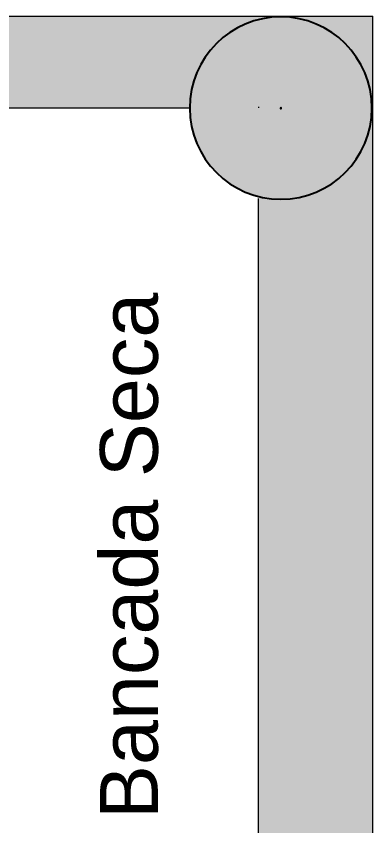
# Model space of a CAD drawing. Header units: metres. Extents: x 512 to 829, y -209 to 245.
# Drawn here: x 736.667 to 737.446, y -74.792 to -73.026 of the extents above; entities that cross this region are included whole.
import ezdxf

# ---------------------------------------------------------------- set-up
doc = ezdxf.new("R2010")
doc.units = ezdxf.units.M
doc.header["$LTSCALE"] = 0.508
doc.layers.add('CONTORNO', color=7, linetype='Continuous', lineweight=15)
doc.layers.add('None', color=7, linetype='Continuous', lineweight=5)
doc.styles.add('Arial', font='arial.ttf')

# ---------------------------------------------------------------- blocks, each defined once
blk = doc.blocks.new('Grupo-1884')
at = {"layer": 'None', "linetype": 'Continuous', "lineweight": 0}
h = blk.add_hatch(color=255, dxfattribs=at)
edge = h.paths.add_edge_path()
edge.add_arc((18.8652, 25.7951), 0.1989, 90, 180)
edge.add_arc((18.8652, 25.7951), 0.1989, 180, 270)
edge.add_line((18.8652, 25.5961), (18.8652, 25.7961))
edge.add_arc((18.8652, 25.7951), 0.00106, 0, 90, ccw=False)
edge.add_arc((18.8652, 25.7951), 0.00106, 270, 360, ccw=False)
edge.add_line((18.8652, 25.794), (18.8652, 25.994))
h = blk.add_hatch(color=255, dxfattribs=at)
edge = h.paths.add_edge_path()
edge.add_arc((18.8652, 25.7951), 0.1989, 270, 360)
edge.add_arc((18.8652, 25.7951), 0.1989, 0, 90)
edge.add_line((18.8652, 25.994), (18.8652, 25.794))
edge.add_arc((18.8652, 25.7951), 0.00106, 180, 270, ccw=False)
edge.add_arc((18.8652, 25.7951), 0.00106, 90, 180, ccw=False)
edge.add_line((18.8652, 25.7961), (18.8652, 25.5961))
at = {"layer": 'None', "color": 7, "linetype": 'Continuous', "lineweight": 25}
for radius, start, end in [(0.1989, 90, 270), (0.1989, 270, 90), (0.00106, 90, 270), (0.00106, 270, 90)]:
    blk.add_arc((18.8652, 25.7951), radius, start, end, dxfattribs=at)
blk = doc.blocks.new('Grupo-1888')
at = {"layer": 'None', "color": 7}
blk.add_blockref('Grupo-1884', (0, 0), dxfattribs=at)

msp = doc.modelspace()

# ---------------------------------------------------------------- linework, layer by layer
at = {"layer": 'None', "color": 7, "linetype": 'Continuous', "lineweight": 18}
for p, q in [((737.4455, -73.0266), (734.7413, -73.0266)), ((737.4455, -75.9344), (737.4455, -73.0262)), ((737.0455, -73.2266), (734.7413, -73.2266)), ((737.1955, -73.2239), (737.1955, -73.2262)), ((737.1955, -75.9344), (737.1955, -73.4239))]:
    msp.add_line(p, q, dxfattribs=at)
at = {"layer": 'None', "color": 250, "linetype": 'Continuous'}
for points in [[(737.4455, -73.0266), (737.2455, -73.2266), (734.7413, -73.0266), (734.7413, -73.2266)], [(737.4455, -75.9344), (737.1955, -75.9344), (737.4455, -73.0262), (737.1955, -73.2262)]]:
    msp.add_solid(points, dxfattribs=at)

# ---------------------------------------------------------------- block references
at = {"layer": 'None', "color": 7}
msp.add_blockref('Grupo-1888', (718.3793, -99.0216), dxfattribs=at)

# ---------------------------------------------------------------- texts
at = {"layer": 'CONTORNO', "color": 7, "linetype": 'Continuous', "lineweight": 0, "style": 'Arial'}
msp.add_text('Bancada Seca', height=0.12632, rotation=90, dxfattribs=at).set_placement((736.9761, -74.777))

doc.saveas('drawing.dxf')
